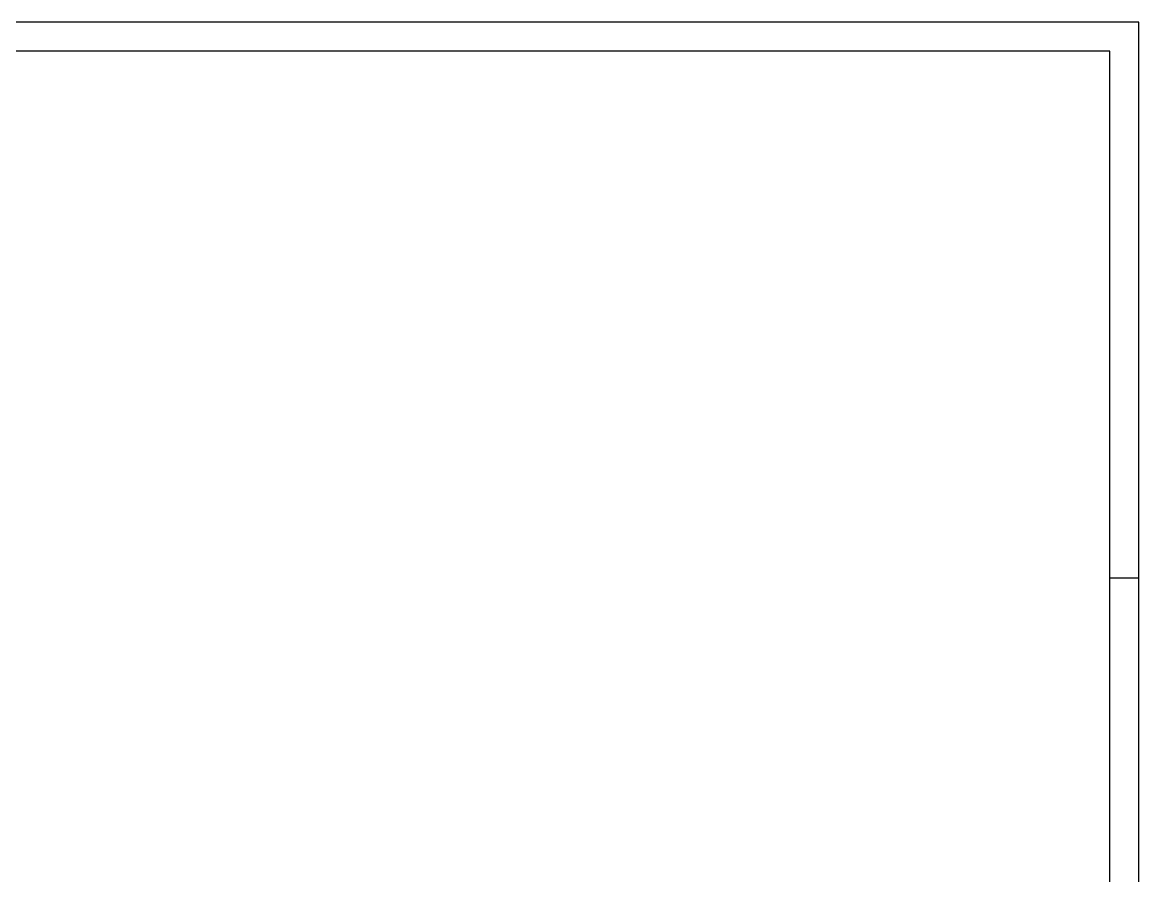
# Model space of a CAD drawing. Header units: millimetres. Extents: x 0 to 1189, y 0 to 841.
# Drawn here: x 996.3 to 1189, y 693.6 to 841 of the extents above; entities that cross this region are included whole.
import ezdxf

# ---------------------------------------------------------------- set-up
doc = ezdxf.new("R2010")
doc.units = ezdxf.units.MM

# ---------------------------------------------------------------- blocks, each defined once
blk = doc.blocks.new('Unknown-570385304-1115')
at = {"color": 5, "linetype": 'Continuous'}
for p, q in [((1189, 841), (0, 841)), ((1189, 0), (1189, 841)), ((1184, 836), (5, 836)), ((1184, 5), (1184, 836)), ((1189, 745), (1184, 745))]:
    blk.add_line(p, q, dxfattribs=at)

msp = doc.modelspace()

# ---------------------------------------------------------------- block references
msp.add_blockref('Unknown-570385304-1115', (0, 0))

doc.saveas('drawing.dxf')
